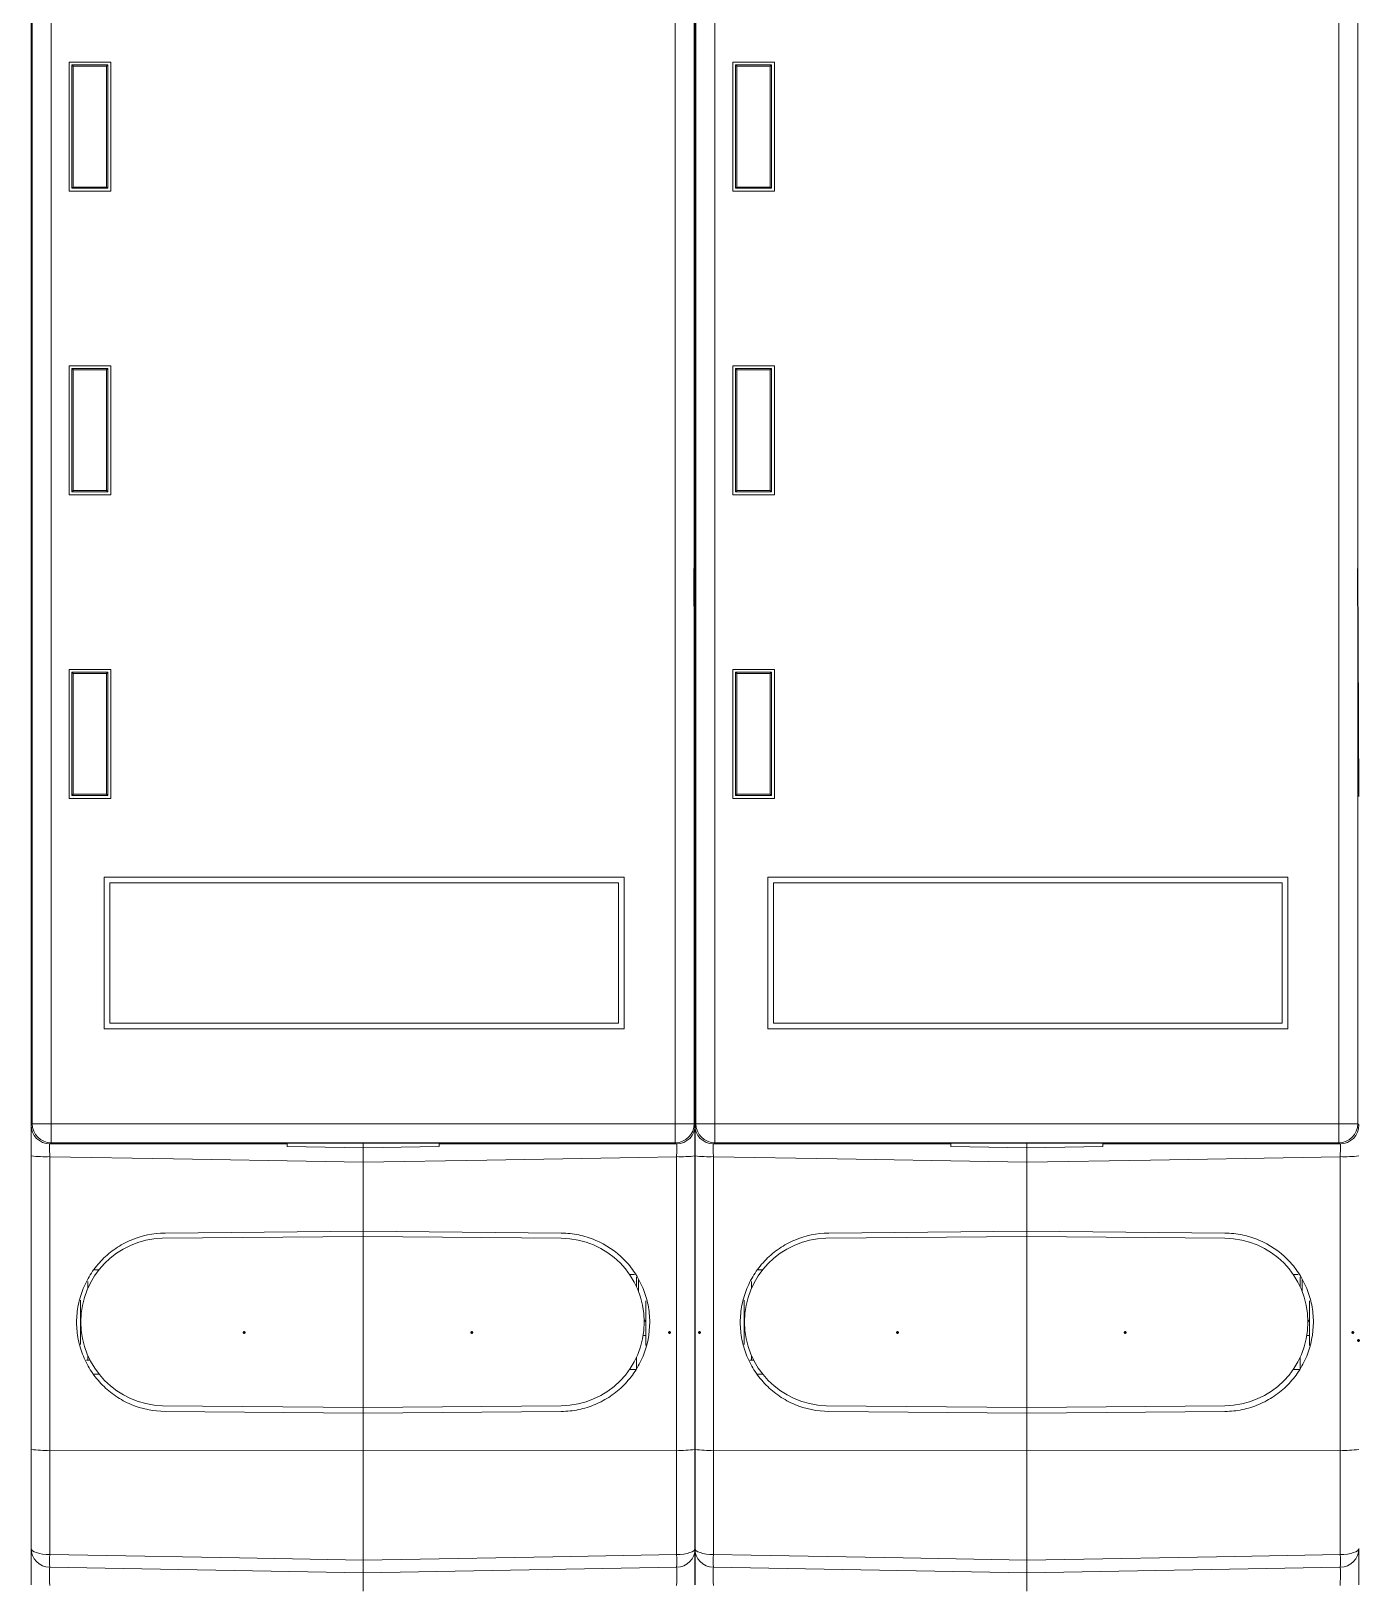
# Model space of a CAD drawing. Header units: millimetres. Extents: x -72 to 2978, y -1067 to 2817.
# Drawn here: x 2138.45 to 2173.44, y -13.88 to 27.06 of the extents above; entities that cross this region are included whole.
import ezdxf

# ---------------------------------------------------------------- set-up
doc = ezdxf.new("R2010")
doc.units = ezdxf.units.MM
doc.layers.add('2d ConnectionPoints', color=7, linetype='Continuous', lineweight=50)

msp = doc.modelspace()

# ---------------------------------------------------------------- linework, layer by layer
at = {"color": 7, "linetype": 'Continuous', "lineweight": 15}
for p, q in [((2138.453, 42.042), (2138.453, -1.758)), ((2138.453, 41.898), (2138.453, -1.614)), ((2138.482, -1.729), (2138.482, 42.013)), ((2138.982, 42.013), (2138.982, -1.729)), ((2155.424, -1.729), (2155.424, 42.013)), ((2155.924, 42.013), (2155.924, -1.729)), ((2155.938, 42.042), (2155.938, -1.758)), ((2155.938, 41.898), (2155.938, -1.614)), ((2155.953, -1.758), (2155.953, 42.042)), ((2155.953, -1.614), (2155.953, 41.898)), ((2155.968, -1.729), (2155.968, 42.013)), ((2156.468, 42.013), (2156.468, -1.729)), ((2172.909, -1.729), (2172.909, 42.013)), ((2173.409, 42.013), (2173.409, -1.729)), ((2139.453, 26.242), (2140.553, 26.242)), ((2139.453, 22.842), (2139.453, 26.242)), ((2140.553, 26.242), (2140.553, 22.842)), ((2156.938, 26.242), (2158.038, 26.242)), ((2156.938, 22.842), (2156.938, 26.242)), ((2158.038, 26.242), (2158.038, 22.842)), ((2139.563, 26.132), (2139.528, 26.167)), ((2139.528, 26.167), (2139.528, 22.917)), ((2140.478, 26.167), (2139.528, 26.167)), ((2139.563, 26.132), (2139.563, 22.952)), ((2140.443, 26.132), (2139.563, 26.132)), ((2140.443, 26.132), (2140.478, 26.167)), ((2140.443, 22.952), (2140.443, 26.132)), ((2140.478, 22.917), (2140.478, 26.167)), ((2157.048, 26.132), (2157.013, 26.167)), ((2157.013, 26.167), (2157.013, 22.917)), ((2157.963, 26.167), (2157.013, 26.167)), ((2157.048, 26.132), (2157.048, 22.952)), ((2157.928, 26.132), (2157.048, 26.132)), ((2157.928, 26.132), (2157.963, 26.167)), ((2157.928, 22.952), (2157.928, 26.132)), ((2157.963, 22.917), (2157.963, 26.167)), ((2139.563, 22.952), (2139.528, 22.917)), ((2139.563, 22.952), (2140.443, 22.952)), ((2140.443, 22.952), (2140.478, 22.917)), ((2157.048, 22.952), (2157.013, 22.917)), ((2157.048, 22.952), (2157.928, 22.952)), ((2157.928, 22.952), (2157.963, 22.917)), ((2140.553, 22.842), (2139.453, 22.842)), ((2139.528, 22.917), (2140.478, 22.917)), ((2158.038, 22.842), (2156.938, 22.842)), ((2157.013, 22.917), (2157.963, 22.917)), ((2139.453, 14.842), (2139.453, 18.242)), ((2139.453, 18.242), (2140.553, 18.242)), ((2139.563, 18.132), (2139.528, 18.167)), ((2139.528, 18.167), (2139.528, 14.917)), ((2140.478, 18.167), (2139.528, 18.167)), ((2139.563, 18.132), (2139.563, 14.952)), ((2140.443, 18.132), (2139.563, 18.132)), ((2140.443, 18.132), (2140.478, 18.167)), ((2140.443, 14.952), (2140.443, 18.132)), ((2140.478, 14.917), (2140.478, 18.167)), ((2140.553, 18.242), (2140.553, 14.842)), ((2156.938, 14.842), (2156.938, 18.242)), ((2156.938, 18.242), (2158.038, 18.242)), ((2157.048, 18.132), (2157.013, 18.167)), ((2157.013, 18.167), (2157.013, 14.917)), ((2157.963, 18.167), (2157.013, 18.167)), ((2157.048, 18.132), (2157.048, 14.952)), ((2157.928, 18.132), (2157.048, 18.132)), ((2157.928, 18.132), (2157.963, 18.167)), ((2157.928, 14.952), (2157.928, 18.132)), ((2157.963, 14.917), (2157.963, 18.167)), ((2158.038, 18.242), (2158.038, 14.842)), ((2140.553, 14.842), (2139.453, 14.842)), ((2139.563, 14.952), (2139.528, 14.917)), ((2139.528, 14.917), (2140.478, 14.917)), ((2139.563, 14.952), (2140.443, 14.952)), ((2140.443, 14.952), (2140.478, 14.917)), ((2158.038, 14.842), (2156.938, 14.842)), ((2157.048, 14.952), (2157.013, 14.917)), ((2157.013, 14.917), (2157.963, 14.917)), ((2157.048, 14.952), (2157.928, 14.952)), ((2157.928, 14.952), (2157.963, 14.917)), ((2139.453, 10.242), (2140.553, 10.242)), ((2139.453, 6.842), (2139.453, 10.242)), ((2140.553, 10.242), (2140.553, 6.842)), ((2156.938, 10.242), (2158.038, 10.242)), ((2156.938, 6.842), (2156.938, 10.242)), ((2158.038, 10.242), (2158.038, 6.842)), ((2139.563, 10.132), (2139.528, 10.167)), ((2140.478, 10.167), (2139.528, 10.167)), ((2139.528, 10.167), (2139.528, 6.917)), ((2140.443, 10.132), (2139.563, 10.132)), ((2139.563, 10.132), (2139.563, 6.952)), ((2140.443, 10.132), (2140.478, 10.167)), ((2140.443, 6.952), (2140.443, 10.132)), ((2140.478, 6.917), (2140.478, 10.167)), ((2157.048, 10.132), (2157.013, 10.167)), ((2157.963, 10.167), (2157.013, 10.167)), ((2157.013, 10.167), (2157.013, 6.917)), ((2157.928, 10.132), (2157.048, 10.132)), ((2157.048, 10.132), (2157.048, 6.952)), ((2157.928, 10.132), (2157.963, 10.167)), ((2157.928, 6.952), (2157.928, 10.132)), ((2157.963, 6.917), (2157.963, 10.167)), ((2140.553, 6.842), (2139.453, 6.842)), ((2139.563, 6.952), (2139.528, 6.917)), ((2139.528, 6.917), (2140.478, 6.917)), ((2139.563, 6.952), (2140.443, 6.952)), ((2140.443, 6.952), (2140.478, 6.917)), ((2158.038, 6.842), (2156.938, 6.842)), ((2157.048, 6.952), (2157.013, 6.917)), ((2157.013, 6.917), (2157.963, 6.917)), ((2157.048, 6.952), (2157.928, 6.952)), ((2157.928, 6.952), (2157.963, 6.917)), ((2154.082, 4.771), (2140.382, 4.771)), ((2140.382, 4.771), (2140.382, 0.771)), ((2153.932, 4.621), (2140.532, 4.621)), ((2140.532, 4.621), (2140.532, 0.921)), ((2153.932, 0.921), (2153.932, 4.621)), ((2154.082, 0.771), (2154.082, 4.771)), ((2171.568, 4.771), (2157.868, 4.771)), ((2157.868, 4.771), (2157.868, 0.771)), ((2171.418, 4.621), (2158.018, 4.621)), ((2158.018, 4.621), (2158.018, 0.921)), ((2171.418, 0.921), (2171.418, 4.621)), ((2171.568, 0.771), (2171.568, 4.771)), ((2140.532, 0.921), (2153.932, 0.921)), ((2158.018, 0.921), (2171.418, 0.921)), ((2140.382, 0.771), (2154.082, 0.771)), ((2157.868, 0.771), (2171.568, 0.771)), ((2138.453, -1.758), (2138.482, -1.729)), ((2138.982, -1.729), (2138.482, -1.729)), ((2138.982, -1.729), (2155.424, -1.729)), ((2138.982, -2.229), (2138.982, -1.729)), ((2155.924, -1.729), (2155.424, -1.729)), ((2155.424, -2.229), (2155.424, -1.729)), ((2155.924, -1.729), (2155.953, -1.758)), ((2155.938, -1.758), (2155.968, -1.729)), ((2156.468, -1.729), (2155.968, -1.729)), ((2156.468, -1.729), (2172.909, -1.729)), ((2156.468, -2.229), (2156.468, -1.729)), ((2173.409, -1.729), (2172.909, -1.729)), ((2172.909, -2.229), (2172.909, -1.729)), ((2173.409, -1.729), (2173.438, -1.758)), ((2138.982, -2.229), (2138.953, -2.258)), ((2138.953, -2.258), (2145.203, -2.258)), ((2155.424, -2.229), (2138.982, -2.229)), ((2144.997, -2.237), (2144.997, -2.247)), ((2149.409, -2.237), (2144.997, -2.237)), ((2144.997, -2.247), (2144.997, -2.237)), ((2144.997, -2.247), (2145.203, -2.247)), ((2145.203, -2.323), (2145.203, -2.237)), ((2147.203, -2.358), (2145.203, -2.323)), ((2147.203, -2.237), (2147.203, -2.358)), ((2149.203, -2.323), (2147.203, -2.358)), ((2149.203, -2.237), (2149.203, -2.323)), ((2149.203, -2.247), (2149.409, -2.247)), ((2149.203, -2.258), (2155.453, -2.258)), ((2149.409, -2.247), (2149.409, -2.237)), ((2149.409, -2.247), (2149.409, -2.237)), ((2155.453, -2.258), (2155.424, -2.229)), ((2156.468, -2.229), (2156.438, -2.258)), ((2156.438, -2.258), (2162.688, -2.258)), ((2172.909, -2.229), (2156.468, -2.229)), ((2162.482, -2.237), (2162.482, -2.247)), ((2166.894, -2.237), (2162.482, -2.237)), ((2162.482, -2.247), (2162.482, -2.237)), ((2162.482, -2.247), (2162.688, -2.247)), ((2162.688, -2.323), (2162.688, -2.237)), ((2164.688, -2.358), (2162.688, -2.323)), ((2164.688, -2.237), (2164.688, -2.358)), ((2166.688, -2.323), (2164.688, -2.358)), ((2166.688, -2.237), (2166.688, -2.323)), ((2166.688, -2.247), (2166.894, -2.247)), ((2166.688, -2.258), (2172.938, -2.258)), ((2166.894, -2.247), (2166.894, -2.237)), ((2166.894, -2.247), (2166.894, -2.237)), ((2172.938, -2.258), (2172.909, -2.229)), ((2138.453, -10.307), (2138.453, -2.578)), ((2138.944, -2.596), (2138.944, -10.331)), ((2147.203, -2.74), (2147.203, -4.562)), ((2155.462, -10.331), (2155.462, -2.596)), ((2155.938, -10.307), (2155.938, -2.578)), ((2155.953, -2.578), (2155.953, -10.307)), ((2156.429, -2.596), (2156.429, -10.331)), ((2164.688, -2.74), (2164.688, -4.562)), ((2172.947, -10.331), (2172.947, -2.596)), ((2141.91, -4.744), (2147.203, -4.698)), ((2147.203, -4.562), (2141.982, -4.608)), ((2147.203, -4.562), (2152.423, -4.608)), ((2147.203, -4.698), (2147.203, -9.202)), ((2147.203, -4.698), (2152.422, -4.743)), ((2159.396, -4.744), (2164.688, -4.698)), ((2164.688, -4.562), (2159.468, -4.608)), ((2164.688, -4.562), (2169.909, -4.608)), ((2164.688, -4.698), (2164.688, -9.202)), ((2164.688, -4.698), (2169.907, -4.743)), ((2140.122, -5.574), (2140.241, -5.576)), ((2154.22, -5.698), (2154.351, -5.698)), ((2157.607, -5.574), (2157.726, -5.576)), ((2171.705, -5.698), (2171.836, -5.698)), ((2154.403, -6.017), (2154.403, -5.769)), ((2171.888, -6.017), (2171.888, -5.769)), ((2139.753, -6.372), (2139.753, -7.546)), ((2154.653, -7.572), (2154.653, -6.396)), ((2157.238, -6.372), (2157.238, -7.546)), ((2172.138, -7.572), (2172.138, -6.396)), ((2154.58, -7.308), (2154.653, -7.308)), ((2172.066, -7.308), (2172.138, -7.308)), ((2140.007, -7.958), (2139.909, -7.958)), ((2154.403, -8.191), (2154.403, -7.883)), ((2157.492, -7.958), (2157.394, -7.958)), ((2171.888, -8.191), (2171.888, -7.883)), ((2140.243, -8.324), (2140.112, -8.326)), ((2154.393, -8.202), (2154.22, -8.202)), ((2157.729, -8.324), (2157.597, -8.326)), ((2171.878, -8.202), (2171.705, -8.202)), ((2141.916, -9.156), (2147.203, -9.202)), ((2147.203, -9.353), (2141.982, -9.308)), ((2147.203, -9.202), (2152.422, -9.157)), ((2147.203, -9.353), (2152.423, -9.308)), ((2147.203, -9.353), (2147.203, -10.338)), ((2159.401, -9.156), (2164.688, -9.202)), ((2164.688, -9.353), (2159.468, -9.308)), ((2164.688, -9.202), (2169.907, -9.157)), ((2164.688, -9.353), (2169.909, -9.308)), ((2164.688, -9.353), (2164.688, -10.338)), ((2138.453, -12.914), (2138.453, -10.307)), ((2138.944, -10.331), (2147.203, -10.338)), ((2138.944, -10.331), (2138.944, -13.077)), ((2155.462, -10.331), (2147.203, -10.338)), ((2147.203, -10.338), (2147.203, -13.226)), ((2155.462, -13.077), (2155.462, -10.331)), ((2155.938, -12.914), (2155.938, -10.307)), ((2155.953, -10.307), (2155.953, -12.914)), ((2156.429, -10.331), (2164.688, -10.338)), ((2156.429, -10.331), (2156.429, -13.077)), ((2172.947, -10.331), (2164.688, -10.338)), ((2164.688, -10.338), (2164.688, -13.226)), ((2172.947, -13.077), (2172.947, -10.331)), ((2147.203, -13.558), (2138.944, -13.414)), ((2155.462, -13.414), (2147.203, -13.558)), ((2164.688, -13.558), (2156.429, -13.414)), ((2172.947, -13.414), (2164.688, -13.558))]:
    msp.add_line(p, q, dxfattribs=at)
for p, q in [((2138.453, 12.898), (2138.453, 6.898)), ((2155.953, 6.898), (2155.924, 12.898)), ((2155.938, 12.898), (2155.938, 6.898)), ((2173.438, 6.898), (2173.409, 12.898))]:
    msp.add_line(p, q)
at = {"color": 102, "linetype": 'Continuous', "lineweight": 15}
for p, q in [((2147.203, -4.562), (2147.203, -4.698)), ((2164.688, -4.562), (2164.688, -4.698)), ((2139.949, -5.884), (2139.949, -6.059)), ((2154.456, -6.142), (2154.456, -5.842)), ((2157.435, -5.884), (2157.435, -6.059)), ((2171.942, -6.142), (2171.942, -5.842)), ((2139.949, -7.837), (2139.949, -7.958)), ((2157.435, -7.837), (2157.435, -7.958)), ((2147.203, -9.202), (2147.203, -9.353)), ((2164.688, -9.202), (2164.688, -9.353))]:
    msp.add_line(p, q, dxfattribs=at)
at = {"color": 7, "linetype": 'Continuous', "lineweight": 15, "flags": 128}
for points in [[(2147.203, -2.74), (2146.203, -2.722), (2142.204, -2.653), (2138.944, -2.596)], [(2155.462, -2.596), (2154.462, -2.613), (2150.463, -2.683), (2147.203, -2.74)], [(2164.688, -2.74), (2163.689, -2.722), (2159.69, -2.653), (2156.429, -2.596)], [(2172.947, -2.596), (2171.947, -2.613), (2167.948, -2.683), (2164.688, -2.74)], [(2138.944, -13.077), (2138.848, -13.074), (2138.756, -13.064), (2138.671, -13.049), (2138.596, -13.028), (2138.535, -13.004), (2138.49, -12.976), (2138.462, -12.945), (2138.453, -12.914)], [(2138.944, -13.077), (2139.944, -13.095), (2143.943, -13.168), (2147.203, -13.226)], [(2147.203, -13.226), (2148.203, -13.208), (2152.202, -13.136), (2155.462, -13.077)], [(2155.953, -12.914), (2155.943, -12.945), (2155.916, -12.976), (2155.87, -13.004), (2155.81, -13.028), (2155.735, -13.049), (2155.65, -13.064), (2155.558, -13.074), (2155.462, -13.077)], [(2156.429, -13.077), (2156.333, -13.074), (2156.241, -13.064), (2156.156, -13.049), (2156.082, -13.028), (2156.021, -13.004), (2155.975, -12.976), (2155.948, -12.945), (2155.938, -12.914)], [(2156.429, -13.077), (2157.429, -13.095), (2161.428, -13.168), (2164.688, -13.226)], [(2164.688, -13.226), (2165.688, -13.208), (2169.687, -13.136), (2172.947, -13.077)], [(2173.438, -12.914), (2173.429, -12.945), (2173.401, -12.976), (2173.356, -13.004), (2173.295, -13.028), (2173.221, -13.049), (2173.136, -13.064), (2173.043, -13.074), (2172.947, -13.077)]]:
    msp.add_lwpolyline(points, dxfattribs=at)
at = {"color": 7, "linetype": 'Continuous', "lineweight": 15}
for centre, radius, start, end in [((2138.982, -1.729), 0.5, 180.0016, 269.9983), ((2155.424, -1.729), 0.5, 270.0017, 359.9984), ((2156.468, -1.729), 0.5, 180.0016, 269.9983), ((2172.909, -1.729), 0.5, 270.0017, 359.9984), ((2138.823, 0.827), 3.424, 263.7965, 272.0287), ((2155.583, 0.827), 3.424, 267.9713, 276.2035), ((2156.308, 0.827), 3.424, 263.7965, 272.0287), ((2173.068, 0.827), 3.424, 267.9713, 276.2035), ((2152.403, -6.95), 2.207, 270.5, 89.5), ((2169.888, -6.95), 2.207, 270.5, 89.5), ((2138.823, -7.769), 2.565, 261.7006, 272.7065), ((2155.583, -7.769), 2.565, 267.2935, 278.2994), ((2156.308, -7.769), 2.565, 261.7006, 272.7065), ((2173.068, -7.769), 2.565, 267.2935, 278.2994), ((2138.953, -12.914), 0.5, 180, 269), ((2144.758, -13.245), 5.816, 178.3416, 181.6584), ((2155.453, -12.914), 0.5, 271, 0), ((2149.648, -13.245), 5.816, 358.3416, 1.6584), ((2156.438, -12.914), 0.5, 180, 269), ((2162.243, -13.245), 5.816, 178.3416, 181.6584), ((2172.938, -12.914), 0.5, 271, 0), ((2167.133, -13.245), 5.816, 358.3416, 1.6584)]:
    msp.add_arc(centre, radius, start, end, dxfattribs=at)
for centre, major_axis, ratio, start_param, end_param in [((2138.953, -1.758), (-0.354, -0.354), 0.999973, 5.497801, 7.06857), ((2155.453, -1.758), (0.354, -0.354), 0.999973, 5.497801, 7.06857), ((2156.438, -1.758), (-0.354, -0.354), 0.999973, 5.497801, 7.06857), ((2172.938, -1.758), (0.354, -0.354), 0.999973, 5.497801, 7.06857), ((2141.969, -6.95), (-1.412, 1.697), 0.999163, 5.615437, 8.706415), ((2159.454, -6.95), (-1.412, 1.697), 0.999163, 5.615437, 8.706415), ((2154.453, -7.009), (0.142, 0.144), 0.975618, 5.503958, 6.182554), ((2171.938, -7.009), (0.142, 0.144), 0.975618, 5.503958, 6.182554)]:
    msp.add_ellipse(centre, major_axis=major_axis, ratio=ratio, start_param=start_param, end_param=end_param, dxfattribs=at)
for points, knots in [([(2138.453, -1.758), (2138.453, -1.821), (2138.453, -1.949), (2138.453, -2.243), (2138.453, -2.466), (2138.453, -2.578)], [0, 0, 0, 0, 0.322195, 0.661098, 1, 1, 1, 1]), ([(2155.938, -1.758), (2155.938, -1.821), (2155.938, -1.949), (2155.938, -2.243), (2155.938, -2.466), (2155.938, -2.578)], [0, 0, 0, 0, 0.322195, 0.661098, 1, 1, 1, 1]), ([(2155.953, -2.578), (2155.953, -2.516), (2155.953, -2.343), (2155.953, -2.077), (2155.953, -1.854), (2155.953, -1.781), (2155.953, -1.758)], [0, 0, 0, 0, 0.183153, 0.515053, 0.846973, 1, 1, 1, 1]), ([(2147.203, -2.348), (2147.203, -2.354), (2147.203, -2.386), (2147.203, -2.49), (2147.203, -2.622), (2147.203, -2.709), (2147.203, -2.74)], [0, 0, 0, 0, 0.087417, 0.44514, 0.802841, 1, 1, 1, 1]), ([(2147.203, -2.74), (2147.203, -2.684), (2147.203, -2.573), (2147.203, -2.433), (2147.203, -2.374), (2147.203, -2.348)], [0, 0, 0, 0, 0.359008, 0.718015, 1, 1, 1, 1]), ([(2164.688, -2.348), (2164.688, -2.354), (2164.688, -2.386), (2164.688, -2.49), (2164.688, -2.622), (2164.688, -2.709), (2164.688, -2.74)], [0, 0, 0, 0, 0.087417, 0.44514, 0.802841, 1, 1, 1, 1]), ([(2164.688, -2.74), (2164.688, -2.684), (2164.688, -2.573), (2164.688, -2.433), (2164.688, -2.374), (2164.688, -2.348)], [0, 0, 0, 0, 0.359008, 0.718015, 1, 1, 1, 1]), ([(2141.982, -9.308), (2141.678, -9.305), (2141.37, -9.242), (2140.949, -9.064), (2140.814, -8.991), (2140.559, -8.819), (2140.442, -8.721), (2140.227, -8.505), (2140.129, -8.384), (2139.96, -8.13), (2139.889, -7.995), (2139.772, -7.712), (2139.727, -7.563), (2139.668, -7.265), (2139.653, -7.113), (2139.653, -6.805), (2139.668, -6.653), (2139.727, -6.354), (2139.771, -6.206), (2139.888, -5.923), (2139.959, -5.788), (2140.127, -5.534), (2140.226, -5.413), (2140.44, -5.196), (2140.557, -5.099), (2140.811, -4.927), (2140.947, -4.853), (2141.367, -4.675), (2141.674, -4.611), (2141.982, -4.608)], [0, 0, 0, 0, 0.125, 0.125, 0.1875, 0.1875, 0.25, 0.25, 0.3125, 0.3125, 0.375, 0.375, 0.4375, 0.4375, 0.5, 0.5, 0.5625, 0.5625, 0.625, 0.625, 0.6875, 0.6875, 0.75, 0.75, 0.8125, 0.8125, 0.875, 0.875, 1, 1, 1, 1]), ([(2152.423, -9.308), (2152.578, -9.307), (2152.73, -9.29), (2153.028, -9.228), (2153.176, -9.182), (2153.459, -9.063), (2153.592, -8.99), (2153.846, -8.819), (2153.965, -8.72), (2154.18, -8.503), (2154.276, -8.385), (2154.446, -8.129), (2154.518, -7.993), (2154.692, -7.57), (2154.753, -7.263), (2154.753, -6.806), (2154.738, -6.651), (2154.678, -6.351), (2154.634, -6.205), (2154.518, -5.923), (2154.445, -5.786), (2154.277, -5.532), (2154.181, -5.413), (2153.856, -5.085), (2153.6, -4.912), (2153.175, -4.733), (2153.03, -4.688), (2152.731, -4.626), (2152.576, -4.609), (2152.423, -4.608)], [0, 0, 0, 0, 0.0625, 0.0625, 0.125, 0.125, 0.1875, 0.1875, 0.25, 0.25, 0.3125, 0.3125, 0.375, 0.375, 0.5, 0.5, 0.5625, 0.5625, 0.625, 0.625, 0.6875, 0.6875, 0.75, 0.75, 0.875, 0.875, 0.9375, 0.9375, 1, 1, 1, 1]), ([(2159.468, -9.308), (2159.163, -9.305), (2158.856, -9.242), (2158.435, -9.064), (2158.299, -8.991), (2158.044, -8.819), (2157.927, -8.721), (2157.712, -8.505), (2157.614, -8.384), (2157.445, -8.13), (2157.374, -7.995), (2157.257, -7.712), (2157.212, -7.563), (2157.153, -7.265), (2157.138, -7.113), (2157.138, -6.805), (2157.153, -6.653), (2157.212, -6.354), (2157.257, -6.206), (2157.373, -5.923), (2157.444, -5.788), (2157.613, -5.534), (2157.711, -5.413), (2157.925, -5.196), (2158.042, -5.099), (2158.296, -4.927), (2158.432, -4.853), (2158.853, -4.675), (2159.159, -4.611), (2159.468, -4.608)], [0, 0, 0, 0, 0.125, 0.125, 0.1875, 0.1875, 0.25, 0.25, 0.3125, 0.3125, 0.375, 0.375, 0.4375, 0.4375, 0.5, 0.5, 0.5625, 0.5625, 0.625, 0.625, 0.6875, 0.6875, 0.75, 0.75, 0.8125, 0.8125, 0.875, 0.875, 1, 1, 1, 1]), ([(2169.909, -9.308), (2170.063, -9.307), (2170.215, -9.29), (2170.513, -9.228), (2170.661, -9.182), (2170.944, -9.063), (2171.078, -8.99), (2171.331, -8.819), (2171.451, -8.72), (2171.665, -8.503), (2171.762, -8.385), (2171.931, -8.129), (2172.004, -7.993), (2172.177, -7.57), (2172.238, -7.263), (2172.238, -6.806), (2172.223, -6.651), (2172.164, -6.351), (2172.12, -6.205), (2172.003, -5.923), (2171.931, -5.786), (2171.762, -5.532), (2171.666, -5.413), (2171.341, -5.085), (2171.085, -4.912), (2170.66, -4.733), (2170.515, -4.688), (2170.216, -4.626), (2170.061, -4.609), (2169.909, -4.608)], [0, 0, 0, 0, 0.0625, 0.0625, 0.125, 0.125, 0.1875, 0.1875, 0.25, 0.25, 0.3125, 0.3125, 0.375, 0.375, 0.5, 0.5, 0.5625, 0.5625, 0.625, 0.625, 0.6875, 0.6875, 0.75, 0.75, 0.875, 0.875, 0.9375, 0.9375, 1, 1, 1, 1]), ([(2138.453, -12.914), (2138.453, -12.914), (2138.453, -13.017), (2138.453, -13.283), (2138.453, -13.389), (2138.453, -13.623), (2138.453, -13.749), (2138.453, -13.878)], [0, 0, 0, 0, 0.5, 0.5, 0.75, 0.75, 1, 1, 1, 1]), ([(2155.938, -12.914), (2155.938, -12.914), (2155.938, -13.017), (2155.938, -13.283), (2155.938, -13.389), (2155.938, -13.623), (2155.938, -13.749), (2155.938, -13.878)], [0, 0, 0, 0, 0.5, 0.5, 0.75, 0.75, 1, 1, 1, 1]), ([(2155.953, -13.878), (2155.953, -13.62), (2155.953, -13.371), (2155.953, -13.105), (2155.953, -13.035), (2155.953, -12.939), (2155.953, -12.914), (2155.953, -12.914)], [0, 0, 0, 0, 0.5, 0.5, 0.75, 0.75, 1, 1, 1, 1]), ([(2173.438, -13.878), (2173.438, -13.62), (2173.438, -13.371), (2173.438, -13.105), (2173.438, -13.035), (2173.438, -12.939), (2173.438, -12.914), (2173.438, -12.914)], [0, 0, 0, 0, 0.5, 0.5, 0.75, 0.75, 1, 1, 1, 1]), ([(2138.944, -13.896), (2138.942, -13.767), (2138.941, -13.643), (2138.941, -13.465), (2138.942, -13.414), (2138.944, -13.414)], [0, 0, 0, 0, 0.5, 0.5, 1, 1, 1, 1]), ([(2147.203, -13.226), (2147.203, -13.324), (2147.203, -13.408), (2147.203, -13.525), (2147.203, -13.558), (2147.203, -13.558)], [0, 0, 0, 0, 0.5, 0.5, 1, 1, 1, 1]), ([(2147.203, -13.558), (2147.203, -13.558), (2147.203, -13.526), (2147.203, -13.408), (2147.203, -13.324), (2147.203, -13.226)], [0, 0, 0, 0, 0.5, 0.5, 1, 1, 1, 1]), ([(2155.462, -13.414), (2155.464, -13.414), (2155.465, -13.465), (2155.465, -13.642), (2155.464, -13.767), (2155.462, -13.896)], [0, 0, 0, 0, 0.5, 0.5, 1, 1, 1, 1]), ([(2156.429, -13.896), (2156.427, -13.767), (2156.426, -13.643), (2156.426, -13.465), (2156.427, -13.414), (2156.429, -13.414)], [0, 0, 0, 0, 0.5, 0.5, 1, 1, 1, 1]), ([(2164.688, -13.226), (2164.688, -13.324), (2164.688, -13.408), (2164.688, -13.525), (2164.688, -13.558), (2164.688, -13.558)], [0, 0, 0, 0, 0.5, 0.5, 1, 1, 1, 1]), ([(2164.688, -13.558), (2164.688, -13.558), (2164.688, -13.526), (2164.688, -13.408), (2164.688, -13.324), (2164.688, -13.226)], [0, 0, 0, 0, 0.5, 0.5, 1, 1, 1, 1]), ([(2172.947, -13.414), (2172.949, -13.414), (2172.95, -13.465), (2172.95, -13.642), (2172.949, -13.767), (2172.947, -13.896)], [0, 0, 0, 0, 0.5, 0.5, 1, 1, 1, 1]), ([(2147.203, -13.558), (2147.203, -13.558), (2147.203, -13.609), (2147.203, -13.786), (2147.203, -13.911), (2147.203, -14.04)], [0, 0, 0, 0, 0.5, 0.5, 1, 1, 1, 1]), ([(2147.203, -14.04), (2147.203, -13.911), (2147.203, -13.787), (2147.203, -13.61), (2147.203, -13.558), (2147.203, -13.558)], [0, 0, 0, 0, 0.5, 0.5, 1, 1, 1, 1]), ([(2164.688, -13.558), (2164.688, -13.558), (2164.688, -13.609), (2164.688, -13.786), (2164.688, -13.911), (2164.688, -14.04)], [0, 0, 0, 0, 0.5, 0.5, 1, 1, 1, 1]), ([(2164.688, -14.04), (2164.688, -13.911), (2164.688, -13.787), (2164.688, -13.61), (2164.688, -13.558), (2164.688, -13.558)], [0, 0, 0, 0, 0.5, 0.5, 1, 1, 1, 1])]:
    msp.add_open_spline(points, degree=3, knots=knots, dxfattribs=at)
at = {"color": 102, "linetype": 'Continuous', "lineweight": 15}
for points, knots in [([(2138.944, -2.596), (2138.943, -2.54), (2138.942, -2.43), (2138.941, -2.312), (2138.941, -2.268), (2138.941, -2.259)], [0, 0, 0, 0, 0.440566, 0.881035, 1, 1, 1, 1]), ([(2155.465, -2.255), (2155.465, -2.284), (2155.465, -2.354), (2155.463, -2.479), (2155.462, -2.565), (2155.462, -2.596)], [0, 0, 0, 0, 0.325567, 0.760139, 1, 1, 1, 1]), ([(2156.429, -2.596), (2156.429, -2.54), (2156.427, -2.43), (2156.426, -2.312), (2156.426, -2.268), (2156.426, -2.259)], [0, 0, 0, 0, 0.440566, 0.881035, 1, 1, 1, 1]), ([(2172.95, -2.255), (2172.95, -2.284), (2172.95, -2.354), (2172.949, -2.479), (2172.947, -2.565), (2172.947, -2.596)], [0, 0, 0, 0, 0.325567, 0.760139, 1, 1, 1, 1])]:
    msp.add_open_spline(points, degree=3, knots=knots, dxfattribs=at)
at = {"layer": '2d ConnectionPoints'}
for p in [(2144.066, -7.226), (2150.066, -7.226), (2155.278, -7.226), (2156.066, -7.226), (2161.278, -7.226), (2167.278, -7.226), (2173.278, -7.226), (2173.424, -7.441)]:
    msp.add_point(p, dxfattribs=at)

doc.saveas('drawing.dxf')
